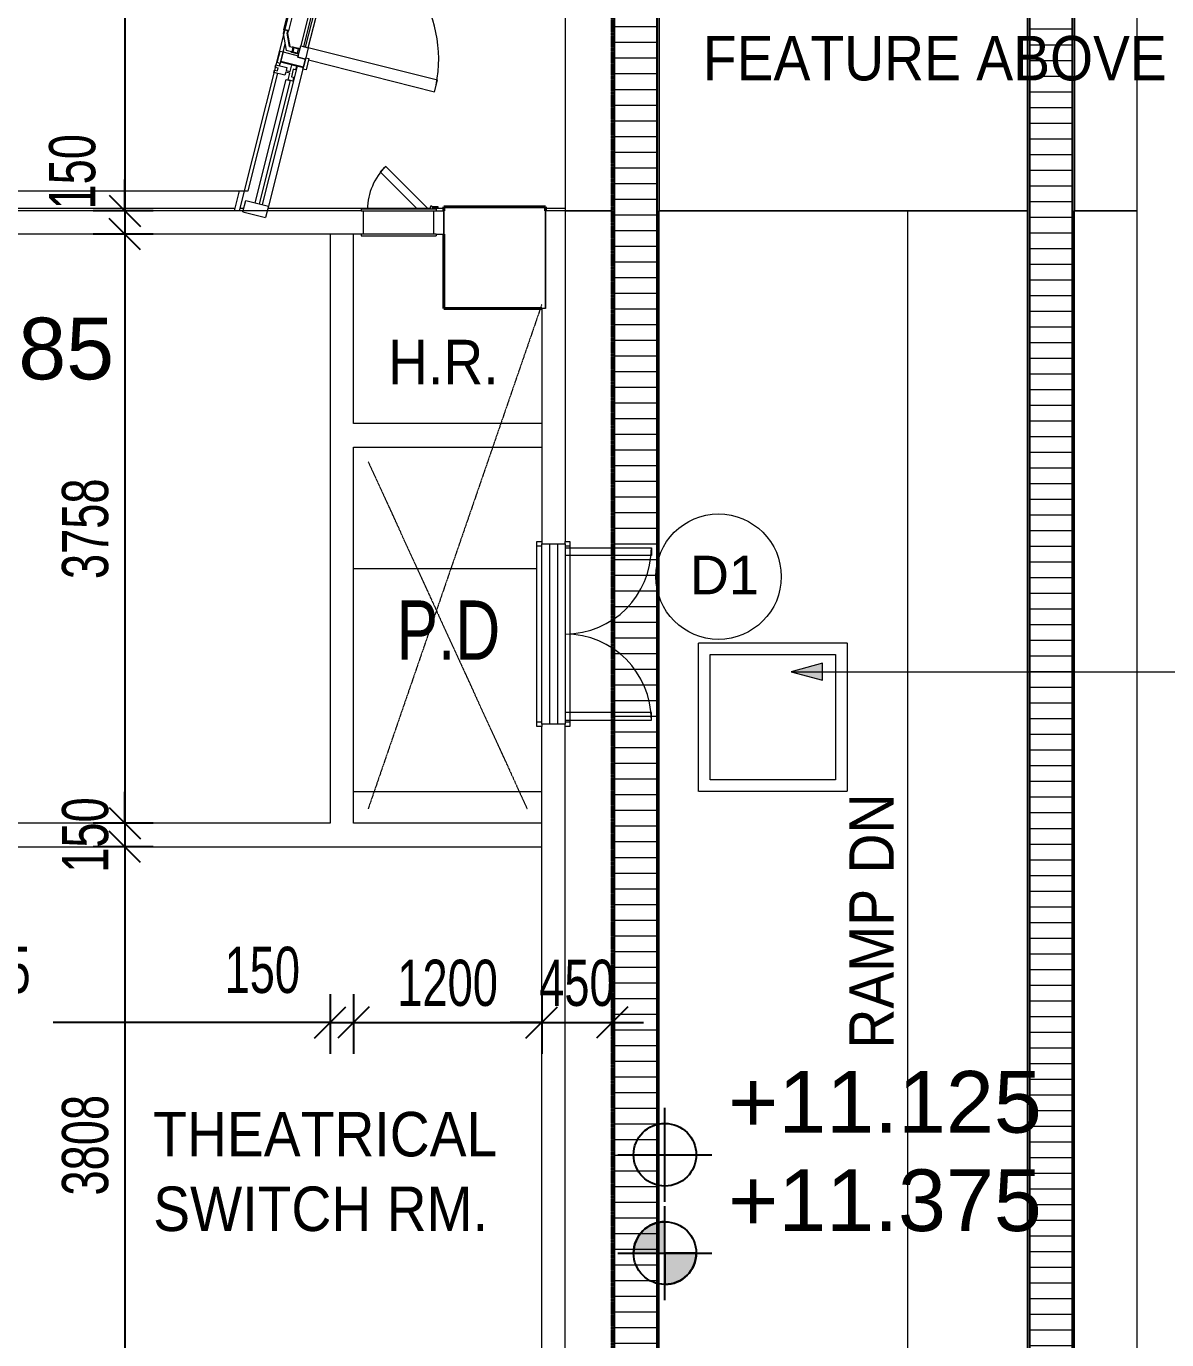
# Model space of a CAD drawing. Header units: millimetres. Extents: x 12827 to 178996, y -27589 to 73652.
# Drawn here: x 85351 to 92628, y 16537 to 24917 of the extents above; entities that cross this region are included whole.
import ezdxf

# ---------------------------------------------------------------- set-up
doc = ezdxf.new("R2010")
doc.units = ezdxf.units.MM
for name, pattern in [('Car Lift Hidden', [1.6, 0.8, -0.8]), ('Hidden', [7.14375, 4.7625, -2.38125]), ('Overhead', [3.96875, 2.38125, -1.5875])]:
    doc.linetypes.add(name, pattern=pattern)
for name, color, linetype, lineweight in [('A-ANNO-DIMS', 211, 'Continuous', 5), ('A-ANNO-NOTE', 131, 'Continuous', 25), ('A-DETL', 90, 'Continuous', 9), ('A-DETL-THIN', 151, 'Continuous', 9), ('A-DOOR', 31, 'Continuous', 20), ('A-DOOR-FRAM', 31, 'Continuous', 30), ('A-FLOR', 192, 'Continuous', 9), ('A-FLOR-LEVL', 51, 'Continuous', 9), ('A-FLOR-OVHD', 1, 'Overhead', 9), ('A-GLAZ-CURT', 52, 'Continuous', 20), ('A-GLAZ-CWMG', 51, 'Continuous', 20), ('A-WALL', 113, 'Continuous', 20), ('G-ANNO-TEXT', 231, 'Continuous', 5), ('Q-CASE', 31, 'Continuous', 20), ('S-COLS', 52, 'Continuous', 20)]:
    doc.layers.add(name, color=color, linetype=linetype, lineweight=lineweight)
doc.styles.add('Arial_1', font='arial.ttf', dxfattribs={"height": 393.413174})
doc.styles.add('Arial_2', font='arial.ttf', dxfattribs={"width": 0.7, "height": 295.05988})
doc.styles.add('Swis721 BT_1', font='swiss.ttf', dxfattribs={"width": 0.89, "height": 283.821263})
doc.styles.add('Swis721 BT_6', font='swiss.ttf', dxfattribs={"height": 245.978428})
doc.styles.add('Swis721 BT_7', font='swiss.ttf', dxfattribs={"width": 0.75, "height": 378.428351})
doc.dimstyles.new('Linear_-_1_5mm_Arial', dxfattribs={"dimscale": 304.8, "dimtxt": 300, "dimasz": 0.656168, "dimexe": 0.656168, "dimexo": 0.0625, "dimgap": 0.328084, "dimtad": 1, "dimdec": 0, "dimzin": 0, "dimdsep": 46, "dimtxsty": 'Arial_2', "dimblk1": 'OBLIQUE', "dimblk2": 'OBLIQUE', "dimsah": 1, "dimcen": 0.09, "dimadec": 0, "dimazin": 0, "dimtfac": 1, "dimtdec": 4, "dimtix": 1, "dimtmove": 0, "dimatfit": 3, "dimfxl": 0.656168, "dimfxlon": 1, "dimtvp": 1, "dimtolj": 1, "dimtzin": 0, "dimarcsym": 2})
doc.dimstyles.new('Linear_-_1_5mm_Arial_1', dxfattribs={"dimscale": 304.8, "dimtxt": 300, "dimasz": 0.656168, "dimexe": 0.656168, "dimexo": 0.0625, "dimgap": 0.328084, "dimtad": 1, "dimdec": 0, "dimzin": 0, "dimdsep": 46, "dimtxsty": 'Arial_2', "dimblk1": 'OBLIQUE', "dimblk2": 'OBLIQUE', "dimsah": 1, "dimcen": 0.09, "dimadec": 0, "dimazin": 0, "dimtfac": 1, "dimtdec": 4, "dimtix": 1, "dimtmove": 2, "dimatfit": 3, "dimfxl": 0.656168, "dimfxlon": 1, "dimtvp": 1, "dimtolj": 1, "dimtzin": 0, "dimarcsym": 2})
doc.dimstyles.new('Linear_-_1_5mm_Arial_2', dxfattribs={"dimscale": 304.8, "dimtxt": 300, "dimasz": 0.656168, "dimexe": 0.656168, "dimexo": 0.0625, "dimgap": 0.328084, "dimtad": 1, "dimdec": 0, "dimzin": 0, "dimdsep": 46, "dimtxsty": 'Arial_2', "dimblk1": 'OBLIQUE', "dimblk2": 'OBLIQUE', "dimsah": 1, "dimcen": 0.09, "dimadec": 0, "dimazin": 0, "dimtfac": 1, "dimtdec": 4, "dimtix": 1, "dimtmove": 0, "dimatfit": 3, "dimfxl": 0.656168, "dimfxlon": 1, "dimtvp": 1, "dimtolj": 1, "dimtzin": 0, "dimarcsym": 2})

# ---------------------------------------------------------------- blocks, each defined once
blk = doc.blocks.new('Rectangular Mullion - DLN_75 x 150mm _WD_-STUR_ OPENING-8655336-Copy of 1_F')
at = {"layer": 'A-GLAZ-CWMG', "lineweight": 15}
for p, q in [((0, 75), (-75, 75)), ((-75, 75), (-75, -75)), ((0, 75), (0, -75)), ((-75, -75), (0, -75))]:
    blk.add_line(p, q, dxfattribs=at)
blk = doc.blocks.new('System Panel - _DLN__12_12mm laminated clear glass-11282541-Copy of 1_F')
at = {"layer": 'A-GLAZ-CURT', "lineweight": 15}
for p, q in [((-405.6, 12.5), (405.6, 12.5)), ((-405.6, -12.5), (-405.6, 12.5)), ((405.6, -12.5), (405.6, 12.5)), ((405.6, -12.5), (-405.6, -12.5))]:
    blk.add_line(p, q, dxfattribs=at)
blk = doc.blocks.new('Rectangular Mullion - DLN_FRAME-8655333-Copy of 1_F')
at = {"layer": 'A-GLAZ-CWMG', "lineweight": 15}
for p, q in [((-10, 100), (-25, 100)), ((-25, 100), (-25, 27)), ((-10, 100), (-10, 80)), ((25, 100), (10, 100)), ((10, 100), (10, 80)), ((25, 27), (25, 100)), ((-5, 0), (-50, 0)), ((-50, 0), (-50, -30)), ((-25, 27), (-5, 27)), ((10, 80), (-10, 80)), ((-5, 27), (-5, 0)), ((5, 0), (5, 27)), ((5, 27), (25, 27)), ((50, 0), (5, 0)), ((50, -30), (50, 0)), ((-50, -30), (-25, -30)), ((-25, -30), (-25, -15)), ((-25, -15), (25, -15)), ((25, -15), (25, -30)), ((25, -30), (50, -30))]:
    blk.add_line(p, q, dxfattribs=at)
blk = doc.blocks.new('DLN-Double Door_T1 - Double Glazing Door-1700 x 2800 _WH_-10591105-Copy of 1_F')
at = {"layer": 'A-DOOR', "lineweight": 15}
for p, q in [((-850, 925), (-775, 925)), ((-850, 95), (-850, 925)), ((-775, 925), (-775, 75)), ((775, 925), (775, 75)), ((850, 925), (775, 925)), ((850, 95), (850, 925)), ((-185, 85), (-115, 85)), ((-185, 85), (-185, 75)), ((-167.5, 160), (-132.5, 160)), ((-167.5, 85), (-167.5, 160)), ((-132.5, 160), (-132.5, 85)), ((-115, 75), (-115, 85)), ((22.5, 85), (22.5, 80)), ((22.5, 85), (52.5, 85)), ((52.5, 85), (22.5, 85)), ((52.5, 80), (52.5, 85)), ((115, 85), (185, 85)), ((115, 85), (115, 75)), ((132.5, 85), (132.5, 160)), ((132.5, 160), (167.5, 160)), ((167.5, 160), (167.5, 85)), ((185, 75), (185, 85)), ((-775, 75), (-850, 75)), ((-850, 75), (-850, 25)), ((-850, 25), (-775, 25)), ((-829.3, 16), (-829.3, 25)), ((-829.3, -23.9), (-829.3, 16)), ((-826, 16), (-829.3, 16)), ((-826, 16), (-826, 25)), ((-826, 25), (-826, 16)), ((-826, -15.1), (-826, 16)), ((-796, 16), (-826, 16)), ((-826, 16), (-826, -23.9)), ((-796, 16), (-796, 25)), ((-796, 25), (-796, 16)), ((-796, -23.9), (-796, 16)), ((-792.8, 16), (-796, 16)), ((-796, 16), (-796, -15.1)), ((-792.8, 25), (-792.8, 16)), ((-792.8, 16), (-792.8, -23.9)), ((-775, 75), (-185, 75)), ((-775, 25), (-775, 75)), ((-75, 55), (-775, 55)), ((-775, 55), (-775, 45)), ((-775, 45), (-75, 45)), ((-75, 25), (-775, 25)), ((-115, 75), (-185, 75)), ((-115, 75), (-75, 75)), ((0, 75), (-75, 75)), ((-75, 75), (-75, 25)), ((-75, 45), (-75, 55)), ((-75, 25), (0, 25)), ((-55.8, 16), (-55.8, 25)), ((-55.8, -23.9), (-55.8, 16)), ((-52.5, 16), (-55.8, 16)), ((-52.5, 25), (-52.5, 16)), ((-52.5, 16), (-52.5, 25)), ((-52.5, 16), (-52.5, -23.9)), ((-52.5, -15.1), (-52.5, 16)), ((-22.5, 16), (-52.5, 16)), ((-22.5, 16), (-22.5, 25)), ((-22.5, 25), (-22.5, 16)), ((-22.5, -23.9), (-22.5, 16)), ((-19.3, 16), (-22.5, 16)), ((-22.5, 16), (-22.5, -15.1)), ((-19.3, 25), (-19.3, 16)), ((-19.3, 16), (-19.3, -23.9)), ((0, 25), (0, 75)), ((0, 75), (75, 75)), ((0, 25), (0, 75)), ((75, 25), (0, 25)), ((15, 80), (60, 80)), ((15, 80), (15, 75)), ((19.2, 16), (19.2, 25)), ((19.2, -23.9), (19.2, 16)), ((22.5, 16), (19.2, 16)), ((22.5, 25), (22.5, 16)), ((22.5, 16), (22.5, 25)), ((22.5, 16), (22.5, -23.9)), ((22.5, -15.1), (22.5, 16)), ((52.5, 16), (22.5, 16)), ((52.5, 16), (52.5, 25)), ((52.5, 25), (52.5, 16)), ((52.5, -23.9), (52.5, 16)), ((55.7, 16), (52.5, 16)), ((52.5, 16), (52.5, -15.1)), ((55.7, 25), (55.7, 16)), ((55.7, 16), (55.7, -23.9)), ((60, 75), (60, 80)), ((115, 75), (75, 75)), ((75, 75), (75, 25)), ((75, 45), (75, 55)), ((75, 55), (775, 55)), ((775, 45), (75, 45)), ((75, 25), (775, 25)), ((185, 75), (115, 75)), ((775, 75), (185, 75)), ((775, 75), (850, 75)), ((775, 25), (775, 75)), ((775, 55), (775, 45)), ((850, 25), (775, 25)), ((792.7, 16), (792.7, 25)), ((792.7, -23.9), (792.7, 16)), ((796, 16), (792.7, 16)), ((796, 25), (796, 16)), ((796, 16), (796, 25)), ((796, 16), (796, -23.9)), ((796, -15.1), (796, 16)), ((826, 16), (796, 16)), ((826, 25), (826, 16)), ((826, 16), (826, 25)), ((826, 16), (826, -15.1)), ((826, -23.9), (826, 16)), ((829.2, 16), (826, 16)), ((829.2, 25), (829.2, 16)), ((829.2, 16), (829.2, -23.9)), ((850, 75), (850, 25)), ((-829.3, -25.1), (-829.3, -23.9)), ((-829.3, -26), (-826, -26)), ((-826, -15.1), (-796, -15.1)), ((-826, -21), (-796, -21)), ((-826, -23.9), (-826, -23.1)), ((-826, -57.5), (-826, -23.9)), ((-826, -57.5), (-726.5, -103.3)), ((-796, -23.9), (-796, -43.6)), ((-796, -25.1), (-796, -23.9)), ((-796, -26), (-792.8, -26)), ((-796, -40.6), (-718.5, -76.4)), ((-718.5, -79.4), (-796, -43.6)), ((-792.8, -23.9), (-792.8, -23.1)), ((-718.5, -76.4), (-701, -76.4)), ((-718.5, -76.4), (-718.5, -79.4)), ((-701, -79.4), (-718.5, -79.4)), ((-147.5, -72.8), (-701, -72.8)), ((-701, -72.8), (-701, -73.1)), ((-147.5, -73.1), (-147.5, -72.8)), ((-147.5, -76.4), (-130, -76.4)), ((-130, -79.4), (-147.5, -79.4)), ((-130, -76.4), (-52.5, -40.6)), ((-52.5, -43.6), (-130, -79.4)), ((-130, -79.4), (-130, -76.4)), ((-122, -103.3), (-22.5, -57.5)), ((-55.8, -25.1), (-55.8, -23.9)), ((-55.8, -26), (-52.5, -26)), ((-52.5, -15.1), (-22.5, -15.1)), ((-52.5, -21), (-22.5, -21)), ((-52.5, -23.9), (-52.5, -23.1)), ((-52.5, -43.6), (-52.5, -23.9)), ((-22.5, -23.9), (-22.5, -57.5)), ((-22.5, -25.1), (-22.5, -23.9)), ((-22.5, -26), (-19.3, -26)), ((-19.3, -23.9), (-19.3, -23.1)), ((19.2, -25.1), (19.2, -23.9)), ((19.2, -26), (22.5, -26)), ((22.5, -15.1), (52.5, -15.1)), ((22.5, -21), (52.5, -21)), ((22.5, -23.9), (22.5, -23.1)), ((22.5, -57.5), (22.5, -23.9)), ((22.5, -57.5), (122, -103.3)), ((52.5, -23.9), (52.5, -43.6)), ((52.5, -25.1), (52.5, -23.9)), ((52.5, -26), (55.7, -26)), ((52.5, -40.6), (130, -76.4)), ((130, -79.4), (52.5, -43.6)), ((55.7, -23.9), (55.7, -23.1)), ((130, -76.4), (147.5, -76.4)), ((130, -76.4), (130, -79.4)), ((147.5, -79.4), (130, -79.4)), ((701, -72.8), (147.5, -72.8)), ((147.5, -72.8), (147.5, -73.1)), ((701, -73.1), (701, -72.8)), ((701, -76.4), (718.5, -76.4)), ((718.5, -79.4), (701, -79.4)), ((718.5, -76.4), (796, -40.6)), ((796, -43.6), (718.5, -79.4)), ((718.5, -79.4), (718.5, -76.4)), ((726.5, -103.3), (826, -57.5)), ((792.7, -26), (796, -26)), ((792.7, -25.1), (792.7, -23.9)), ((796, -15.1), (826, -15.1)), ((796, -21), (826, -21)), ((796, -23.9), (796, -23.1)), ((796, -43.6), (796, -23.9)), ((826, -23.9), (826, -57.5)), ((826, -25.1), (826, -23.9)), ((826, -26), (829.2, -26)), ((829.2, -23.9), (829.2, -23.1)), ((-726.5, -103.3), (-701, -103.3)), ((-701, -106.9), (-147.5, -106.9)), ((-147.5, -103.3), (-122, -103.3)), ((122, -103.3), (147.5, -103.3)), ((147.5, -106.9), (701, -106.9)), ((701, -103.3), (726.5, -103.3))]:
    blk.add_line(p, q, dxfattribs=at)
at = {"layer": 'A-DOOR', "lineweight": 15, "flags": 128}
for points in [[(-701, -73.9), (-701, -73.1), (-701, -72.8)], [(-701, -106.9), (-701, -106.6), (-701, -105.7), (-701, -104.3), (-701, -102.4), (-701, -100), (-701, -97.3), (-701, -94.4), (-701, -91.3), (-701, -88.1), (-701, -85), (-701, -82.1), (-701, -79.4), (-701, -77.1), (-701, -75.3), (-701, -73.9)], [(-147.5, -72.8), (-147.5, -73.1), (-147.5, -73.9)], [(-147.5, -73.9), (-147.5, -75.3), (-147.5, -77.1), (-147.5, -79.4), (-147.5, -82.1), (-147.5, -85), (-147.5, -88.1), (-147.5, -91.3), (-147.5, -94.4), (-147.5, -97.3), (-147.5, -100), (-147.5, -102.4), (-147.5, -104.3), (-147.5, -105.7), (-147.5, -106.6), (-147.5, -106.9)], [(147.5, -73.9), (147.5, -73.1), (147.5, -72.8)], [(147.5, -106.9), (147.5, -106.6), (147.5, -105.7), (147.5, -104.3), (147.5, -102.4), (147.5, -100), (147.5, -97.3), (147.5, -94.4), (147.5, -91.3), (147.5, -88.1), (147.5, -85), (147.5, -82.1), (147.5, -79.4), (147.5, -77.1), (147.5, -75.3), (147.5, -73.9)], [(701, -72.8), (701, -73.1), (701, -73.9)], [(701, -73.9), (701, -75.3), (701, -77.1), (701, -79.4), (701, -82.1), (701, -85), (701, -88.1), (701, -91.3), (701, -94.4), (701, -97.3), (701, -100), (701, -102.4), (701, -104.3), (701, -105.7), (701, -106.6), (701, -106.9)]]:
    blk.add_lwpolyline(points, dxfattribs=at)
at = {"layer": 'A-DOOR', "lineweight": 15}
for centre, start, end in [((-850, 75), 0.00284, 90), ((850, 75), 90, 179.99716)]:
    blk.add_arc(centre, 850, start, end, dxfattribs=at)
at = {"layer": 'A-DOOR-FRAM', "lineweight": 15}
for p, q in [((-915, 75), (-915, 95)), ((-915, 95), (-840, 95)), ((-840, 95), (-840, 75)), ((840, 95), (915, 95)), ((840, 75), (840, 95)), ((915, 95), (915, 75)), ((-840, 75), (-915, 75)), ((-900, 75), (-850, 75)), ((-900, 15), (-900, 75)), ((-850, 75), (-850, 25)), ((-850, 25), (-840, 25)), ((-840, 25), (-840, -75)), ((900, 75), (840, 75)), ((840, 25), (850, 25)), ((840, -75), (840, 25)), ((850, 75), (900, 75)), ((850, 25), (850, 75)), ((915, 75), (905.5, 75)), ((-915, -95), (-915, -80)), ((-900, -27), (-900, 0)), ((-891.8, -75), (-840, -75)), ((-840, -75), (-891.8, -75)), ((-840, -75), (-840, -95)), ((840, -75), (900, -75)), ((840, -95), (840, -75)), ((900, -75), (840, -75)), ((905.5, -75), (915, -75)), ((915, -75), (915, -95)), ((-906.8, -95), (-915, -95)), ((-840, -95), (-891.8, -95)), ((915, -95), (840, -95))]:
    blk.add_line(p, q, dxfattribs=at)
blk = doc.blocks.new('DLN-Surface Channel-L1 - 300x150 _WD_-12820414-Copy of 1_F')
at = {"layer": 'Q-CASE', "lineweight": 9}
h = blk.add_hatch(dxfattribs=at)
h.set_pattern_fill('FP_4', color=256, style=0, pattern_type=2)
h.set_pattern_definition([(90, (15, 0), (-100, 6e-15), [])])
h.paths.add_polyline_path([(-26615, -285), (285, -285), (15, -15), (-26615, -15)], flags=0)
at = {"layer": 'Q-CASE'}
for p, q in [((10, -10), (-26615, -10)), ((15, -15), (-26615, -15)), ((-26615, -285), (285, -285)), ((290, -290), (-26615, -290))]:
    blk.add_line(p, q, dxfattribs=at)
blk = doc.blocks.new('DLN-Surface Channel-S1 - 300x150 _WD_-15637421-Copy of 1_F')
at = {"layer": 'Q-CASE', "lineweight": 9}
h = blk.add_hatch(dxfattribs=at)
h.set_pattern_fill('FP_6', color=256, style=0, pattern_type=2)
h.set_pattern_definition([(270, (0, 609.6), (100, 6e-15), [])])
h.paths.add_polyline_path([(21565.1, 135), (-21565.1, 135), (-21565.1, -135), (21565.1, -135), (21565.1, -43.6)], flags=0)
at = {"layer": 'Q-CASE'}
for p, q in [((-21565.1, 140), (21565.1, 140)), ((21565.1, 135), (-21565.1, 135)), ((-21565.1, -135), (21565.1, -135)), ((21565.1, -140), (-21565.1, -140))]:
    blk.add_line(p, q, dxfattribs=at)
blk = doc.blocks.new('DLN-Double Door-AP - _AP09_ 1100 x 2100 _WH_-10331310-Copy of 1_F')
at = {"layer": 'A-DOOR', "lineweight": 15}
for p, q in [((-550, 625), (-500, 625)), ((-550, 75), (-550, 625)), ((-500, 625), (-500, 75)), ((500, 625), (500, 75)), ((550, 625), (500, 625)), ((550, 75), (550, 625)), ((-575, 75), (575, 75)), ((-575, 25), (-575, 75)), ((-575, -25), (-575, 25)), ((-575, 25), (575, 25)), ((575, 75), (575, 25)), ((575, 25), (575, -25)), ((-575, -75), (-575, -25)), ((-575, -25), (575, -25)), ((575, -75), (-575, -75)), ((575, -25), (575, -75))]:
    blk.add_line(p, q, dxfattribs=at)
for centre, start, end in [((-550, 75), 0.00378, 90), ((550, 75), 90, 179.99622)]:
    blk.add_arc(centre, 550, start, end, dxfattribs=at)
at = {"layer": 'A-DOOR-FRAM', "lineweight": 15}
for p, q in [((-590, 105), (-560, 105)), ((-590, 75), (-590, 105)), ((-560, 105), (-560, 75)), ((-560, 105), (560, 105)), ((560, 105), (590, 105)), ((560, 75), (560, 105)), ((590, 105), (590, 75)), ((-575, 75), (-590, 75)), ((590, 75), (575, 75)), ((-590, -75), (-575, -75)), ((-590, -105), (-590, -75)), ((-560, -75), (-560, -105)), ((560, -105), (560, -75)), ((575, -75), (590, -75)), ((590, -75), (590, -105)), ((-560, -105), (-590, -105)), ((560, -105), (-560, -105)), ((590, -105), (560, -105))]:
    blk.add_line(p, q, dxfattribs=at)
blk = doc.blocks.new('DLN-Access Panel__AP01_ - _AP01_ 400 x 1100 _WH_-13598981-Copy of 1_F')
at = {"layer": 'A-DOOR', "lineweight": 15}
for p, q in [((-240, 75), (-240, 85)), ((240, 85), (-240, 85)), ((240, 75), (240, 85)), ((-240, 75), (240, 75)), ((-240, -85), (-240, -75)), ((240, -75), (-240, -75)), ((240, -85), (240, -75)), ((-215, -95), (-252.5, -95)), ((-252.5, -95), (-252.5, -100)), ((-252.5, -100), (-214.6, -100)), ((-240, -85), (240, -85)), ((-215, -85), (-215, -97.5)), ((-200, -97.5), (-200, -85)), ((-190, -85), (82.8, -357.8)), ((118.2, -322.5), (-119.3, -85)), ((82.8, -357.8), (118.2, -322.5))]:
    blk.add_line(p, q, dxfattribs=at)
for centre, radius, start, end in [((-207.5, -97.5), 7.5, 180, 0), ((-207.5, -97.5), 7.5, 199.47122, 301.6259), ((-207.5, -97.5), 7.5, 240, 300), ((-207.5, -97.5), 7.5, 243.2518, 301.6259), ((-200, -75), 400, 315, 358.54705)]:
    blk.add_arc(centre, radius, start, end, dxfattribs=at)
at = {"layer": 'A-DOOR-FRAM', "lineweight": 15}
for p, q in [((-225, 75), (-225, -75)), ((225, 75), (225, -75))]:
    blk.add_line(p, q, dxfattribs=at)
blk = doc.blocks.new('DLN_Slab Level Mark - FFL-2mm_Type 2-2670450-Copy of 1_F')
at = {"layer": 'A-ANNO-NOTE', "lineweight": 5}
h = blk.add_hatch(color=256, dxfattribs=at)
edge = h.paths.add_edge_path(flags=0)
edge.add_arc((0, 0), 1, 0, 90, ccw=False)
edge.add_line((1, 0), (0, 0))
edge.add_line((0, 0), (0, 1))
h = blk.add_hatch(color=256, dxfattribs=at)
edge = h.paths.add_edge_path(flags=0)
edge.add_arc((0, 0), 1, 180, 270, ccw=False)
edge.add_line((-1, 0), (0, 0))
edge.add_line((0, 0), (0, -1))
at = {"layer": 'A-ANNO-NOTE'}
for p, q in [((0, 1.5), (0, -1.5)), ((0, 1), (0, 0)), ((0, 0), (-1, 0)), ((0, -1), (0, 0)), ((0, 0), (1, 0)), ((-1.5, 0), (1.5, 0))]:
    blk.add_line(p, q, dxfattribs=at)
blk.add_circle((0, 0), 1, dxfattribs=at)
for start, end in [(360, 90), (180, 270)]:
    blk.add_arc((0, 0), 1, start, end, dxfattribs=at)
blk = doc.blocks.new('DLN_Slab Level Mark - SSL-2mm_Type 2-2670448-Copy of 1_F')
at = {"layer": 'A-ANNO-NOTE'}
for p, q in [((0, 1.5), (0, -1.5)), ((-1.5, 0), (1.5, 0))]:
    blk.add_line(p, q, dxfattribs=at)
blk.add_circle((0, 0), 1, dxfattribs=at)
blk = doc.blocks.new('_Oblique')
at = {"color": 0, "linetype": 'ByBlock', "lineweight": -2}
blk.add_line((-0.5, -0.5), (0.5, 0.5), dxfattribs=at)
blk = doc.blocks.new('DIMBLOCK97-Copy of 1_F')
at = {"layer": 'A-ANNO-DIMS', "color": 0, "lineweight": -2, "transparency": 16777216}
for p, q in [((80764.3, 18742.8), (80764.3, 18361.9)), ((87289.3, 18742.8), (87289.3, 18361.9)), ((80764.3, 18561.9), (84703.5, 18561.9)), ((87289.3, 18561.9), (85523, 18561.9))]:
    blk.add_line(p, q, dxfattribs=at)
at = {"layer": 'Defpoints', "color": 0, "transparency": 16777216}
for p in [(80764.3, 18761.9), (87289.3, 18761.9), (87289.3, 18561.9)]:
    blk.add_point(p, dxfattribs=at)
at = {"layer": 'A-ANNO-DIMS', "color": 0, "lineweight": -2, "transparency": 16777216, "xscale": 200, "yscale": 200, "zscale": 200, "rotation": 180}
blk.add_blockref('_Oblique', (80764.3, 18561.9), dxfattribs=at)
at = {"layer": 'A-ANNO-DIMS', "color": 0, "lineweight": -2, "transparency": 16777216, "xscale": 200, "yscale": 200, "zscale": 200}
blk.add_blockref('_Oblique', (87289.3, 18561.9), dxfattribs=at)
at = {"layer": 'A-ANNO-DIMS', "color": 0, "transparency": 16777216, "insert": (84736.6, 19044.6), "char_height": 295.06, "width": 753.231, "attachment_point": 1, "line_spacing_factor": 0.938532, "style": 'Arial_2'}
blk.add_mtext('\\A1;6525', dxfattribs=at)
blk = doc.blocks.new('DIMBLOCK98-Copy of 1_F')
at = {"layer": 'A-ANNO-DIMS', "color": 0, "lineweight": -2, "transparency": 16777216}
for p, q in [((87289.3, 18742.8), (87289.3, 18361.9)), ((87439.3, 18742.8), (87439.3, 18361.9)), ((87289.3, 18561.9), (87089.3, 18561.9)), ((87289.3, 18561.9), (87439.3, 18561.9)), ((87439.3, 18561.9), (87639.3, 18561.9))]:
    blk.add_line(p, q, dxfattribs=at)
at = {"layer": 'Defpoints', "color": 0, "transparency": 16777216}
for p in [(87289.3, 18761.9), (87439.3, 18761.9), (87439.3, 18561.9)]:
    blk.add_point(p, dxfattribs=at)
at = {"layer": 'A-ANNO-DIMS', "color": 0, "lineweight": -2, "transparency": 16777216, "xscale": 200, "yscale": 200, "zscale": 200}
blk.add_blockref('_Oblique', (87289.3, 18561.9), dxfattribs=at)
at = {"layer": 'A-ANNO-DIMS', "color": 0, "lineweight": -2, "transparency": 16777216, "xscale": 200, "yscale": 200, "zscale": 200, "rotation": 180}
blk.add_blockref('_Oblique', (87439.3, 18561.9), dxfattribs=at)
at = {"layer": 'A-ANNO-DIMS', "color": 0, "transparency": 16777216, "insert": (86615.9, 19044.6), "char_height": 295.06, "width": 564.923, "attachment_point": 1, "line_spacing_factor": 0.938532, "style": 'Arial_2'}
blk.add_mtext('\\A1;150', dxfattribs=at)
blk = doc.blocks.new('DIMBLOCK99-Copy of 1_F')
at = {"layer": 'A-ANNO-DIMS', "color": 0, "lineweight": -2, "transparency": 16777216}
for p, q in [((87439.3, 18742.8), (87439.3, 18361.9)), ((88639.3, 18742.8), (88639.3, 18361.9)), ((87439.3, 18561.9), (88639.3, 18561.9))]:
    blk.add_line(p, q, dxfattribs=at)
at = {"layer": 'Defpoints', "color": 0, "transparency": 16777216}
for p in [(87439.3, 18761.9), (88639.3, 18761.9), (88639.3, 18561.9)]:
    blk.add_point(p, dxfattribs=at)
at = {"layer": 'A-ANNO-DIMS', "color": 0, "lineweight": -2, "transparency": 16777216, "xscale": 200, "yscale": 200, "zscale": 200, "rotation": 180}
blk.add_blockref('_Oblique', (87439.3, 18561.9), dxfattribs=at)
at = {"layer": 'A-ANNO-DIMS', "color": 0, "lineweight": -2, "transparency": 16777216, "xscale": 200, "yscale": 200, "zscale": 200}
blk.add_blockref('_Oblique', (88639.3, 18561.9), dxfattribs=at)
at = {"layer": 'A-ANNO-DIMS', "color": 0, "transparency": 16777216, "insert": (88039.3, 18812.5), "char_height": 295.06, "width": 753.231, "attachment_point": 5, "style": 'Arial_2'}
blk.add_mtext('\\A1;1200', dxfattribs=at)
blk = doc.blocks.new('DIMBLOCK100-Copy of 1_F')
at = {"layer": 'A-ANNO-DIMS', "color": 0, "lineweight": -2, "transparency": 16777216}
for p, q in [((88639.3, 18742.8), (88639.3, 18361.9)), ((89089.3, 18742.8), (89089.3, 18361.9)), ((88639.3, 18561.9), (88439.3, 18561.9)), ((88639.3, 18561.9), (89089.3, 18561.9)), ((89089.3, 18561.9), (89289.3, 18561.9))]:
    blk.add_line(p, q, dxfattribs=at)
at = {"layer": 'Defpoints', "color": 0, "transparency": 16777216}
for p in [(88639.3, 18761.9), (89089.3, 18761.9), (89089.3, 18561.9)]:
    blk.add_point(p, dxfattribs=at)
at = {"layer": 'A-ANNO-DIMS', "color": 0, "lineweight": -2, "transparency": 16777216, "xscale": 200, "yscale": 200, "zscale": 200}
blk.add_blockref('_Oblique', (88639.3, 18561.9), dxfattribs=at)
at = {"layer": 'A-ANNO-DIMS', "color": 0, "lineweight": -2, "transparency": 16777216, "xscale": 200, "yscale": 200, "zscale": 200, "rotation": 180}
blk.add_blockref('_Oblique', (89089.3, 18561.9), dxfattribs=at)
at = {"layer": 'A-ANNO-DIMS', "color": 0, "transparency": 16777216, "insert": (88864.3, 18812.5), "char_height": 295.06, "width": 564.923, "attachment_point": 5, "style": 'Arial_2'}
blk.add_mtext('\\A1;450', dxfattribs=at)
blk = doc.blocks.new('DIMBLOCK133-Copy of 1_F')
at = {"layer": 'A-ANNO-DIMS', "color": 0, "lineweight": -2, "transparency": 16777216}
for p, q in [((86159.5, 31382.5), (85778.5, 31382.5)), ((85978.5, 31382.5), (85978.5, 23740.5)), ((86159.5, 23740.5), (85778.5, 23740.5))]:
    blk.add_line(p, q, dxfattribs=at)
at = {"layer": 'Defpoints', "color": 0, "transparency": 16777216}
for p in [(86178.5, 31382.5), (85978.5, 23740.5), (86178.5, 23740.5)]:
    blk.add_point(p, dxfattribs=at)
at = {"layer": 'A-ANNO-DIMS', "color": 0, "lineweight": -2, "transparency": 16777216, "xscale": 200, "yscale": 200, "zscale": 200}
for p, rotation in [((85978.5, 31382.5), 90), ((85978.5, 23740.5), 270)]:
    blk.add_blockref('_Oblique', p, dxfattribs=dict(at, rotation=rotation))
at = {"layer": 'A-ANNO-DIMS', "color": 0, "transparency": 16777216, "insert": (85727.9, 27561.5), "char_height": 295.06, "width": 753.231, "attachment_point": 5, "rotation": 90, "style": 'Arial_2'}
blk.add_mtext('\\A1;7642', dxfattribs=at)
blk = doc.blocks.new('DIMBLOCK134-Copy of 1_F')
at = {"layer": 'A-ANNO-DIMS', "color": 0, "lineweight": -2, "transparency": 16777216}
for p, q in [((85978.5, 23740.5), (85978.5, 23940.5)), ((86159.5, 23740.5), (85778.5, 23740.5)), ((85978.5, 23740.5), (85978.5, 23590.5)), ((86159.5, 23590.5), (85778.5, 23590.5)), ((85978.5, 23590.5), (85978.5, 23390.5))]:
    blk.add_line(p, q, dxfattribs=at)
at = {"layer": 'Defpoints', "color": 0, "transparency": 16777216}
for p in [(86178.5, 23740.5), (85978.5, 23590.5), (86178.5, 23590.5)]:
    blk.add_point(p, dxfattribs=at)
at = {"layer": 'A-ANNO-DIMS', "color": 0, "lineweight": -2, "transparency": 16777216, "xscale": 200, "yscale": 200, "zscale": 200}
for p, rotation in [((85978.5, 23740.5), 270), ((85978.5, 23590.5), 90)]:
    blk.add_blockref('_Oblique', p, dxfattribs=dict(at, rotation=rotation))
at = {"layer": 'A-ANNO-DIMS', "color": 0, "transparency": 16777216, "insert": (85495.8, 23748.3), "char_height": 295.06, "width": 564.923, "attachment_point": 1, "rotation": 90, "line_spacing_factor": 0.938532, "style": 'Arial_2'}
blk.add_mtext('\\A1;150', dxfattribs=at)
blk = doc.blocks.new('DIMBLOCK135-Copy of 1_F')
at = {"layer": 'A-ANNO-DIMS', "color": 0, "lineweight": -2, "transparency": 16777216}
for p, q in [((86159.5, 23590.5), (85778.5, 23590.5)), ((85978.5, 23590.5), (85978.5, 19832.3)), ((86159.5, 19832.3), (85778.5, 19832.3))]:
    blk.add_line(p, q, dxfattribs=at)
at = {"layer": 'Defpoints', "color": 0, "transparency": 16777216}
for p in [(86178.5, 23590.5), (85978.5, 19832.3), (86178.5, 19832.3)]:
    blk.add_point(p, dxfattribs=at)
at = {"layer": 'A-ANNO-DIMS', "color": 0, "lineweight": -2, "transparency": 16777216, "xscale": 200, "yscale": 200, "zscale": 200}
for p, rotation in [((85978.5, 23590.5), 90), ((85978.5, 19832.3), 270)]:
    blk.add_blockref('_Oblique', p, dxfattribs=dict(at, rotation=rotation))
at = {"layer": 'A-ANNO-DIMS', "color": 0, "transparency": 16777216, "insert": (85727.8, 21711.4), "char_height": 295.06, "width": 753.231, "attachment_point": 5, "rotation": 90, "style": 'Arial_2'}
blk.add_mtext('\\A1;3758', dxfattribs=at)
blk = doc.blocks.new('DIMBLOCK136-Copy of 1_F')
at = {"layer": 'A-ANNO-DIMS', "color": 0, "lineweight": -2, "transparency": 16777216}
for p, q in [((85978.5, 19832.3), (85978.5, 20032.3)), ((86159.5, 19832.3), (85778.5, 19832.3)), ((85978.5, 19832.3), (85978.5, 19682.3)), ((86159.5, 19682.3), (85778.5, 19682.3)), ((85978.5, 19682.3), (85978.5, 19482.3))]:
    blk.add_line(p, q, dxfattribs=at)
at = {"layer": 'Defpoints', "color": 0, "transparency": 16777216}
for p in [(86178.5, 19832.3), (85978.5, 19682.3), (86178.5, 19682.3)]:
    blk.add_point(p, dxfattribs=at)
at = {"layer": 'A-ANNO-DIMS', "color": 0, "lineweight": -2, "transparency": 16777216, "xscale": 200, "yscale": 200, "zscale": 200}
for p, rotation in [((85978.5, 19832.3), 270), ((85978.5, 19682.3), 90)]:
    blk.add_blockref('_Oblique', p, dxfattribs=dict(at, rotation=rotation))
at = {"layer": 'A-ANNO-DIMS', "color": 0, "transparency": 16777216, "insert": (85727.9, 19757.3), "char_height": 295.06, "width": 564.923, "attachment_point": 5, "rotation": 90, "style": 'Arial_2'}
blk.add_mtext('\\A1;150', dxfattribs=at)
blk = doc.blocks.new('DIMBLOCK137-Copy of 1_F')
at = {"layer": 'A-ANNO-DIMS', "color": 0, "lineweight": -2, "transparency": 16777216}
for p, q in [((86159.5, 19682.3), (85778.5, 19682.3)), ((85978.5, 19682.3), (85978.5, 15874.2)), ((86159.5, 15874.2), (85778.5, 15874.2))]:
    blk.add_line(p, q, dxfattribs=at)
at = {"layer": 'Defpoints', "color": 0, "transparency": 16777216}
for p in [(86178.5, 19682.3), (85978.5, 15874.2), (86178.5, 15874.2)]:
    blk.add_point(p, dxfattribs=at)
at = {"layer": 'A-ANNO-DIMS', "color": 0, "lineweight": -2, "transparency": 16777216, "xscale": 200, "yscale": 200, "zscale": 200}
for p, rotation in [((85978.5, 19682.3), 90), ((85978.5, 15874.2), 270)]:
    blk.add_blockref('_Oblique', p, dxfattribs=dict(at, rotation=rotation))
at = {"layer": 'A-ANNO-DIMS', "color": 0, "transparency": 16777216, "insert": (85727.8, 17778.2), "char_height": 295.06, "width": 753.231, "attachment_point": 5, "rotation": 90, "style": 'Arial_2'}
blk.add_mtext('\\A1;3808', dxfattribs=at)
blk = doc.blocks.new('GBP_Door Mark - 2 x 1_3_RT_ Border WHITE-4013245-Copy of 1_F')
at = {"layer": 'A-ANNO-NOTE', "lineweight": 5}
blk.add_circle((-31.356, 27.261), 2, dxfattribs=at)

msp = doc.modelspace()

# ---------------------------------------------------------------- hatches: boundary and pattern name
at = {"layer": 'G-ANNO-TEXT'}
msp.add_hatch(color=130, dxfattribs=at).paths.add_polyline_path([(90231.32712, 20799.34438), (90431.32712, 20745.75454), (90431.32712, 20852.93422)], flags=0)

# ---------------------------------------------------------------- linework, layer by layer
at = {"layer": 'A-DETL', "linetype": 'Hidden', "lineweight": 40}
msp.add_line((89089.29296, 14644.15213), (89089.29296, 34632.48546), dxfattribs=at)
at = {"layer": 'A-DETL', "linetype": 'Car Lift Hidden'}
for p, q in [((88639.29296, 23140.81879), (87532.29296, 19925.31879)), ((87532.29296, 22139.31879), (88546.29296, 19925.31879))]:
    msp.add_line(p, q, dxfattribs=at)
at = {"layer": 'A-DETL-THIN'}
for p, q in [((88542.49884, 31032.61463), (86708.24257, 23739.74799)), ((90974.35123, 23740.48546), (90974.35123, 15724.15213))]:
    msp.add_line(p, q, dxfattribs=at)
at = {"layer": 'A-FLOR', "lineweight": 15}
for p, q in [((91739.29296, 23740.48546), (91739.29296, 48707.6763)), ((92039.29296, 48707.6763), (92039.29296, 23740.48546)), ((89389.29296, 34632.48546), (89389.29296, 23740.48546)), ((89089.29296, 23740.48546), (89089.29296, 34332.48546)), ((88789.29296, 31007.48546), (88789.29296, 23740.48546)), ((88789.29296, 23740.48546), (89089.29296, 23740.48546)), ((89389.29296, 23740.48546), (91739.29296, 23740.48546)), ((92039.29296, 23740.48546), (92439.29296, 23740.48546))]:
    msp.add_line(p, q, dxfattribs=at)
at = {"layer": 'A-FLOR'}
for p, q in [((87017.94769, 24868.61869), (87022.93018, 24888.4287)), ((86989.02571, 24753.62705), (87001.72087, 24804.10206)), ((86858.81736, 23779.34955), (87081.05953, 24662.96791)), ((87116.20135, 24644.30478), (86896.28315, 23769.92639)), ((86966.95798, 24665.88741), (86970.73193, 24680.89234)), ((86765.8974, 23866.48546), (86954.76213, 24617.3976)), ((79172.29296, 23866.48546), (86709.18445, 23866.48546)), ((86740.11878, 23866.48546), (86765.8974, 23866.48546)), ((86681.26642, 23755.48546), (78989.29296, 23755.48546)), ((86737.97937, 23755.48546), (86712.20076, 23755.48546)), ((87926.79296, 23755.48546), (86892.65106, 23755.48546)), ((88014.29296, 23755.48546), (87941.79296, 23755.48546)), ((88789.29296, 23755.48546), (88664.29296, 23755.48546)), ((87439.29296, 21457.48547), (88609.29296, 21457.48547)), ((88639.29296, 20033.81879), (87439.29296, 20033.81879))]:
    msp.add_line(p, q, dxfattribs=at)
at = {"layer": 'A-FLOR-LEVL', "lineweight": 15}
for p, q in [((89089.29296, 23740.48546), (88789.29296, 23740.48546)), ((89089.29296, 15724.15213), (89089.29296, 23740.48546)), ((91739.29296, 23740.48546), (89389.29296, 23740.48546)), ((89389.29296, 15724.15213), (89389.29296, 23740.48546)), ((91739.29296, 15724.15213), (91739.29296, 23740.48546)), ((92439.29296, 23740.48546), (92039.29296, 23740.48546)), ((92039.29296, 15724.15213), (92039.29296, 23740.48546))]:
    msp.add_line(p, q, dxfattribs=at)
at = {"layer": 'A-FLOR-OVHD'}
for p, q in [((89639.29296, 20984.31879), (90589.29296, 20984.31879)), ((89639.29296, 20034.31879), (89639.29296, 20984.31879)), ((90589.29296, 20984.31879), (90589.29296, 20034.31879)), ((89714.29296, 20909.31879), (90514.29296, 20909.31879)), ((89714.29296, 20109.31879), (89714.29296, 20909.31879)), ((90514.29296, 20909.31879), (90514.29296, 20109.31879)), ((90589.29296, 20034.31879), (89639.29296, 20034.31879)), ((90514.29296, 20109.31879), (89714.29296, 20109.31879))]:
    msp.add_line(p, q, dxfattribs=at)
at = {"layer": 'A-WALL', "color": 50, "lineweight": 15}
msp.add_line((92439.29296, 4857.48546), (92439.29296, 31207.48546), dxfattribs=at)
at = {"layer": 'A-WALL', "lineweight": 15}
for p, q in [((86973.05591, 24690.13231), (86974.39069, 24695.43928)), ((86973.05591, 24690.13231), (87118.52532, 24653.54475)), ((86974.39069, 24695.43928), (87119.8601, 24658.85172)), ((87118.52532, 24653.54475), (87119.8601, 24658.85172))]:
    msp.add_line(p, q, dxfattribs=at)
at = {"layer": 'A-WALL', "lineweight": 9}
for p, q in [((86709.18445, 23866.48546), (86677.49371, 23740.48546)), ((86740.11878, 23866.48546), (86708.42805, 23740.48546)), ((86709.18445, 23866.48546), (86740.11878, 23866.48546))]:
    msp.add_line(p, q, dxfattribs=at)
at = {"layer": 'A-WALL'}
for p, q in [((87486.79296, 23740.48546), (78989.29296, 23740.48546)), ((87966.79296, 23740.48546), (88014.29296, 23740.48546)), ((88014.29296, 23590.48546), (88014.29296, 23740.48546)), ((88789.29296, 23740.48546), (88664.29296, 23740.48546)), ((88664.29296, 23740.48546), (88664.29296, 23115.81879)), ((88789.29296, 23740.48546), (88789.29296, 21629.81879)), ((87486.79296, 23590.48546), (78839.29296, 23590.48546)), ((87289.29296, 23590.48546), (87289.29296, 19832.31879)), ((87439.29296, 22382.31879), (87439.29296, 23590.48546)), ((87966.79296, 23590.48546), (88014.29296, 23590.48546)), ((88639.29296, 23115.81879), (88639.29296, 21629.81879)), ((88664.29296, 23115.81879), (88639.29296, 23115.81879)), ((88639.29296, 22382.31879), (87439.29296, 22382.31879)), ((87439.29296, 22232.31879), (88639.29296, 22232.31879)), ((87439.29296, 19832.31879), (87439.29296, 22232.31879)), ((88639.29296, 15724.15213), (88639.29296, 20449.81879)), ((88789.29296, 15724.15213), (88789.29296, 20449.81879)), ((87289.29296, 19832.31879), (80764.29296, 19832.31879)), ((88639.29296, 19832.31879), (87439.29296, 19832.31879)), ((82114.29296, 19682.31879), (88639.29296, 19682.31879))]:
    msp.add_line(p, q, dxfattribs=at)
at = {"layer": 'G-ANNO-TEXT', "color": 130}
for p, q in [((90431.32712, 20852.93422), (90231.32712, 20799.34438)), ((90231.32712, 20799.34438), (90431.32712, 20745.75454)), ((90231.32712, 20799.34438), (92859.92509, 20799.34438)), ((90431.32712, 20745.75454), (90431.32712, 20852.93422))]:
    msp.add_line(p, q, dxfattribs=at)
at = {"layer": 'S-COLS', "color": 10, "lineweight": 40}
for p, q in [((88664.29296, 23765.81879), (88014.29296, 23765.81879)), ((88014.29296, 23765.81879), (88014.29296, 23740.48546)), ((88664.29296, 23740.48546), (88664.29296, 23765.81879)), ((88014.29296, 23590.48546), (88014.29296, 23115.81879)), ((88639.29296, 23115.81879), (88014.29296, 23115.81879))]:
    msp.add_line(p, q, dxfattribs=at)
at = {"layer": 'S-COLS', "color": 50, "lineweight": 15}
for p, q in [((88014.29296, 23740.48546), (88014.29296, 23590.48546)), ((88664.29296, 23115.81879), (88664.29296, 23740.48546)), ((88664.29296, 23115.81879), (88639.29296, 23115.81879))]:
    msp.add_line(p, q, dxfattribs=at)

# ---------------------------------------------------------------- block references
at = {"layer": 'A-ANNO-NOTE', "xscale": 200, "yscale": 200, "zscale": 200}
msp.add_blockref('GBP_Door Mark - 2 x 1_3_RT_ Border WHITE-4013245-Copy of 1_F', (96039.36813, 15953.65664), dxfattribs=at)
at = {"layer": 'A-ANNO-NOTE'}
for name, p, xscale, yscale, zscale, rotation in [('DLN_Slab Level Mark - SSL-2mm_Type 2-2670448-Copy of 1_F', (89425.7496, 17717.62021), 200, 200, 200, 90.00000000000037), ('DLN_Slab Level Mark - FFL-2mm_Type 2-2670450-Copy of 1_F', (89425.7496, 17089.89492), 200.0000000000001, 200.0000000000001, 200.0000000000001, 90.00000000000087)]:
    msp.add_blockref(name, p, dxfattribs=dict(at, xscale=xscale, yscale=yscale, zscale=zscale, rotation=rotation))
at = {"layer": 'A-DOOR', "lineweight": 15}
for name, p, rotation in [('DLN-Double Door_T1 - Double Glazing Door-1700 x 2800 _WH_-10591105-Copy of 1_F', (87266.65075, 25549.96199), 255.882155787932), ('DLN-Access Panel__AP01_ - _AP01_ 400 x 1100 _WH_-13598981-Copy of 1_F', (87726.79296, 23665.48546), 180), ('DLN-Double Door-AP - _AP09_ 1100 x 2100 _WH_-10331310-Copy of 1_F', (88714.29296, 21039.81879), 269.9999999999999)]:
    msp.add_blockref(name, p, dxfattribs=dict(at, rotation=rotation))
at = {"layer": 'A-GLAZ-CURT', "lineweight": 15, "rotation": 255.882155787932}
msp.add_blockref('System Panel - _DLN__12_12mm laminated clear glass-11282541-Copy of 1_F', (86922.47368, 24181.53954), dxfattribs=at)
at = {"layer": 'A-GLAZ-CWMG', "lineweight": 15, "extrusion": (0, 0, -1), "rotation": 284.1178442120681}
for name, p in [('Rectangular Mullion - DLN_FRAME-8655333-Copy of 1_F', (-87033.59476, 24623.34872)), ('Rectangular Mullion - DLN_75 x 150mm _WD_-STUR_ OPENING-8655336-Copy of 1_F', (-86805.25467, 23715.48546))]:
    msp.add_blockref(name, p, dxfattribs=at)
at = {"layer": 'Q-CASE'}
for name, p, rotation in [('DLN-Surface Channel-S1 - 300x150 _WD_-15637421-Copy of 1_F', (91889.29296, 27132.58088), 269.9999999999994), ('DLN-Surface Channel-L1 - 300x150 _WD_-12820414-Copy of 1_F', (89089.29296, 34332.48546), 89.99999999999955)]:
    msp.add_blockref(name, p, dxfattribs=dict(at, rotation=rotation))

# ---------------------------------------------------------------- texts
at = {"layer": 'A-ANNO-NOTE', "lineweight": 5}
for s, insert, char_height, width, attachment_point, line_spacing_factor, style in [('+11.85', (84214.8746, 23058.13811), 393.413174, 2020.8, 1, 0.938532, 'Arial_1'), ('D1', (89805.68932, 21539.3929), 245.978428, 514.7814219, 2, 1.00667, 'Swis721 BT_6'), ('+11.125', (89828.54459, 18251.67497), 393.413174, 2385.6, 1, 0.938532, 'Arial_1'), ('+11.375', (89828.54459, 17623.94968), 393.413174, 2385.6, 1, 0.938532, 'Arial_1')]:
    msp.add_mtext(s, dxfattribs=dict(at, insert=insert, char_height=char_height, width=width, attachment_point=attachment_point, line_spacing_factor=line_spacing_factor, style=style))
at = {"layer": 'G-ANNO-TEXT', "color": 7, "attachment_point": 1, "line_spacing_factor": 1.00667}
for s, insert, char_height, width, style in [('ARCHITECTURAL\\PFEATURE ABOVE', (89667.80959, 25332.29125), 283.8212635, 3366, 'Swis721 BT_1'), ('H.R.', (87658.8343, 22917.03873), 283.821263, 810, 'Swis721 BT_1'), ('P.D', (87714.06189, 21254.06538), 378.428351, 763.2, 'Swis721 BT_7'), ('THEATRICAL\\PSWITCH RM.', (86160.43764, 17990.90116), 283.821263, 2491.2, 'Swis721 BT_1')]:
    msp.add_mtext(s, dxfattribs=dict(at, insert=insert, char_height=char_height, width=width, style=style))
at = {"layer": 'G-ANNO-TEXT', "color": 7, "insert": (90126.32261, 18394.68657), "char_height": 283.821263, "width": 1868.4, "attachment_point": 1, "rotation": 90, "line_spacing_factor": 1.00667, "style": 'Swis721 BT_1'}
msp.add_mtext('\\PRAMP DN', dxfattribs=at)

# ---------------------------------------------------------------- dimensions: what is measured, and where the dimension line sits
at = {"layer": 'A-ANNO-DIMS'}
for base, p1, p2, override, picture, middle in [((85978.5256, 23740.48546), (86178.5256, 31382.48546), (86178.5256, 23740.48546), {"dimpost": '<>', "dimfxl": 7641.999996}, 'DIMBLOCK133-Copy of 1_F', (85727.876, 27561.48546)), ((85978.5256, 19832.31879), (86178.5256, 23590.48546), (86178.5256, 19832.31879), {"dimpost": '<>', "dimfxl": 3758.166667}, 'DIMBLOCK135-Copy of 1_F', (85727.77536, 21711.40213)), ((85978.5256, 19682.31879), (86178.5256, 19832.31879), (86178.5256, 19682.31879), {"dimpost": '<>', "dimfxl": 150}, 'DIMBLOCK136-Copy of 1_F', (85727.876, 19757.31879)), ((85978.5256, 15874.15213), (86178.5256, 19682.31879), (86178.5256, 15874.15213), {"dimpost": '<>', "dimfxl": 3808.166667}, 'DIMBLOCK137-Copy of 1_F', (85727.77536, 17778.23546))]:
    dim = msp.add_linear_dim(base=base, p1=p1, p2=p2, angle=90, dimstyle='Linear_-_1_5mm_Arial', override=override, dxfattribs=at)
    dim.commit()
    dim.dimension.update_dxf_attribs({"geometry": picture, "text_midpoint": middle})
dim = msp.add_linear_dim(base=(85978.5256, 23590.48546), p1=(86178.5256, 23740.48546), p2=(86178.5256, 23590.48546), angle=90, dimstyle='Linear_-_1_5mm_Arial_1', override={"dimpost": '<>', "dimfxl": 150}, dxfattribs=at)
dim.commit()
dim.dimension.update_dxf_attribs({"geometry": 'DIMBLOCK134-Copy of 1_F', "text_midpoint": (85692.48, 24030.71835), "dimtype": 160, "text_rotation": 90})
for base, p1, p2, override, picture, middle in [((87289.29296, 18561.89595), (80764.29296, 18761.89595), (87289.29296, 18761.89595), {"dimpost": '<>', "dimfxl": 6524.999999}, 'DIMBLOCK97-Copy of 1_F', (85113.26411, 18847.94155)), ((87439.29296, 18561.89595), (87289.29296, 18761.89595), (87439.29296, 18761.89595), {"dimpost": '<>', "dimfxl": 150}, 'DIMBLOCK98-Copy of 1_F', (86898.33947, 18847.94155))]:
    dim = msp.add_linear_dim(base=base, p1=p1, p2=p2, dimstyle='Linear_-_1_5mm_Arial_1', override=override, dxfattribs=at)
    dim.commit()
    dim.dimension.update_dxf_attribs({"geometry": picture, "text_midpoint": middle, "dimtype": 160})
for base, p1, p2, dimstyle, override, picture, middle in [((88639.29296, 18561.89595), (87439.29296, 18761.89595), (88639.29296, 18761.89595), 'Linear_-_1_5mm_Arial', {"dimpost": '<>', "dimfxl": 1200}, 'DIMBLOCK99-Copy of 1_F', (88039.29296, 18812.54555)), ((89089.29296, 18561.89595), (88639.29296, 18761.89595), (89089.29296, 18761.89595), 'Linear_-_1_5mm_Arial_2', {"dimpost": '<>', "dimfxl": 450.000002}, 'DIMBLOCK100-Copy of 1_F', (88864.29296, 18812.54555))]:
    dim = msp.add_linear_dim(base=base, p1=p1, p2=p2, dimstyle=dimstyle, override=override, dxfattribs=at)
    dim.commit()
    dim.dimension.update_dxf_attribs({"geometry": picture, "text_midpoint": middle})

doc.saveas('drawing.dxf')
